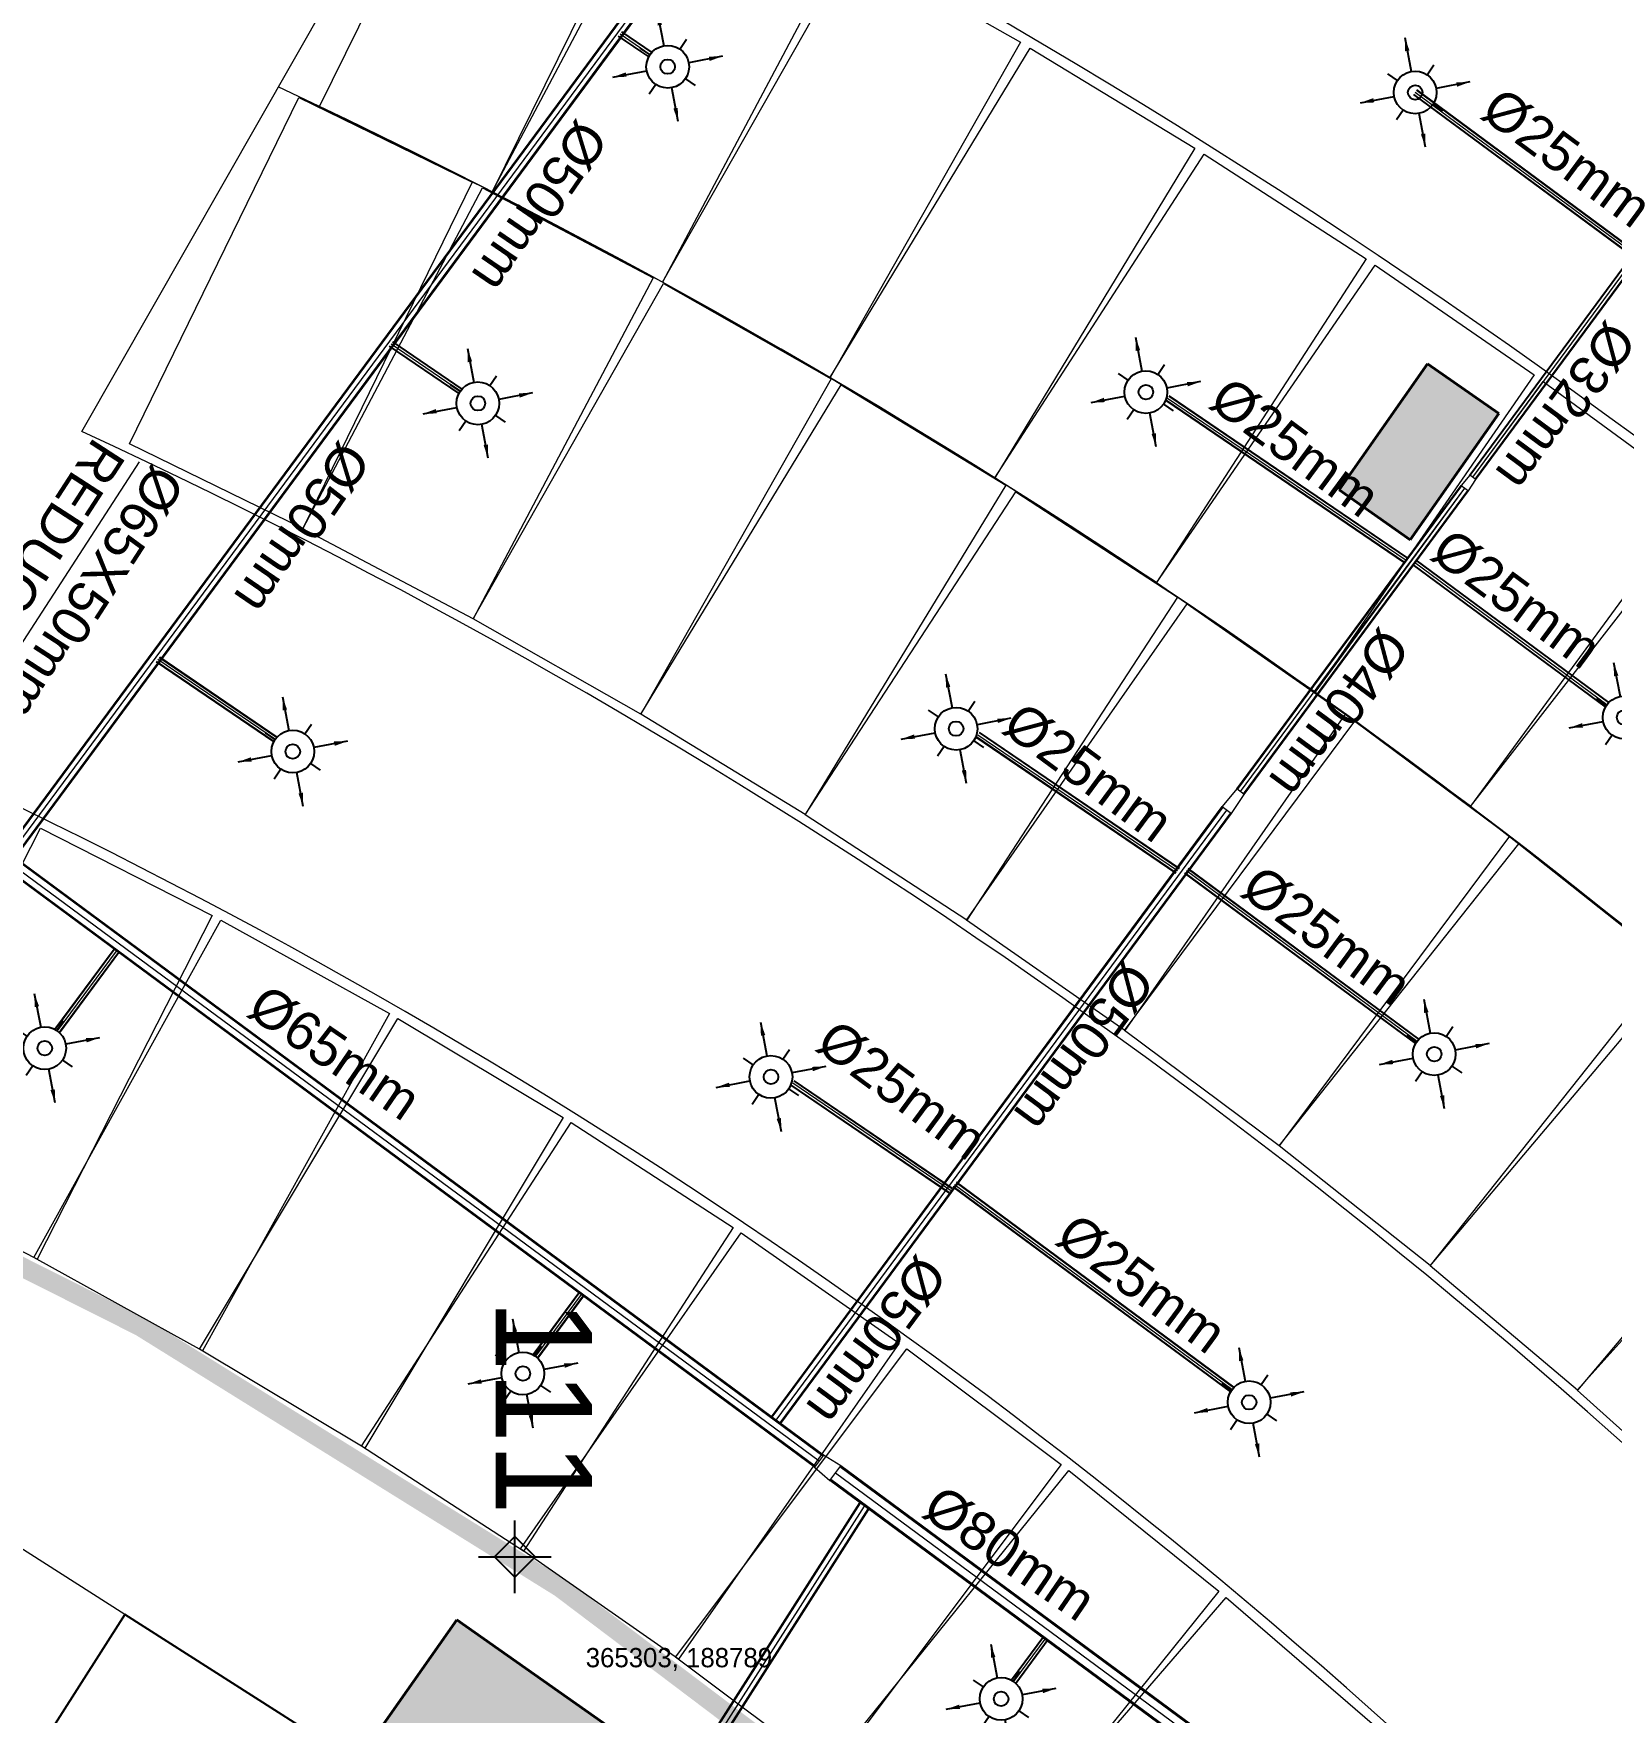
# Model space of a CAD drawing. Header units: inches. Extents: x 257070 to 799932, y -17980 to 269260.
# Drawn here: x 362807 to 370991, y 187982 to 196691 of the extents above; entities that cross this region are included whole.
import ezdxf

# ---------------------------------------------------------------- set-up
doc = ezdxf.new("R2010")
doc.units = ezdxf.units.IN
doc.header["$MEASUREMENT"] = 0
doc.linetypes.add('S_Boundary and Setback_AP$0$PHANTOM2', pattern=[1.25, 0.625, -0.125, 0.125, -0.125, 0.125, -0.125])
for name, color, linetype in [('0-AES-F-SPRINKLER', 10, 'Continuous'), ('2 wheeler barrier', 170, 'Continuous'), ('DSP_COLUMN HATCH', 8, 'Continuous'), ('DSP_SLAB CO-ORDINATES', 160, 'Continuous'), ('RETAIL', 40, 'Continuous'), ('S_Boundary and Setback_AP$0$A-_SITEBNDY_A-_-', 4, 'S_Boundary and Setback_AP$0$PHANTOM2')]:
    doc.layers.add(name, color=color, linetype=linetype)
for name, color, linetype, lineweight in [('0-AES-F-SPRINKLER PIPE', 10, 'Continuous', 15), ('E--CONCRETE-4', 4, 'Continuous', 40), ('E--CONCRETE-SHADE', 253, 'Continuous', 20), ('Q--PARKING', 253, 'Continuous', 13)]:
    doc.layers.add(name, color=color, linetype=linetype, lineweight=lineweight)
doc.layers.add('CORE - G', color=7, linetype='Continuous', lineweight=9, true_color=0xf4e08b)
doc.styles.get("Standard").update_dxf_attribs({"font": 'arial.ttf'})
doc.styles.add('TEXT style 175', font='GOTHIC.TTF')
doc.dimstyles.new('ISO-25', dxfattribs={"dimtxt": 2.5, "dimasz": 2.5, "dimexe": 1.25, "dimexo": 0.625, "dimtad": 1, "dimtxsty": 'Standard', "dimcen": 2.5, "dimadec": 0, "dimazin": 0, "dimtfac": 1, "dimtmove": 0, "dimatfit": 3, "dimfxl": 1, "dimarcsym": 0})
doc.dimstyles.new('PLUMBING', dxfattribs={"dimscale": 100, "dimtxt": 1.8, "dimasz": 1.6, "dimexe": 1, "dimexo": 1, "dimgap": 0.5, "dimtad": 2, "dimdec": 0, "dimzin": 0, "dimdsep": 46, "dimtxsty": 'Standard', "dimcen": 1, "dimdle": 1, "dimclrd": 7, "dimclre": 7, "dimclrt": 256, "dimadec": 0, "dimazin": 0, "dimtfac": 1, "dimtdec": 0, "dimtmove": 2, "dimatfit": 3, "dimfxl": 1, "dimtolj": 1, "dimtzin": 0, "dimlwd": -1, "dimlwe": -1, "dimarcsym": 0})

# ---------------------------------------------------------------- blocks, each defined once
blk = doc.blocks.new('*U200')
at = {"layer": 'DSP_SLAB CO-ORDINATES', "color": 206}
for p, q in [((0, -188), (0, 188)), ((-188, 0), (188, 0))]:
    blk.add_line(p, q, dxfattribs=at)
at = {"layer": 'DSP_SLAB CO-ORDINATES', "color": 206, "ltscale": 3.5}
blk.add_lwpolyline([(-105.5, 0.1), (0, 105.6), (105.5, 0.1), (0, -105.3), (-105.5, 0.1)], dxfattribs=at)
at = {"layer": 'DEFPOINTS', "style": 'TEXT style 175'}
blk.add_attdef('CORDINATE', (367.3, -572.5), '', height=100, dxfattribs=at)
at = {"layer": 'DSP_SLAB CO-ORDINATES', "color": 214, "style": 'TEXT style 175'}
blk.add_attdef('NO.', (-99.3, 1334.8), '', height=500, rotation=270, dxfattribs=at)
blk = doc.blocks.new('*U603')
at = {"layer": '0-AES-F-SPRINKLER'}
for p, q in [((171672.4, 56809.4), (171672.4, 56870.6)), ((171561.6, 56698.5), (171500.3, 56698.5)), ((171783.3, 56698.5), (171844.5, 56698.5)), ((171672.4, 56587.7), (171672.4, 56526.4))]:
    blk.add_line(p, q, dxfattribs=at)
for radius in [110.8, 37.8]:
    blk.add_circle((171672.4, 56698.5), radius, dxfattribs=at)
at = {"layer": '0-AES-F-SPRINKLER PIPE'}
for points, override in [([(171467.9, 56903), (171594, 56776.9)], {"dimasz": 70, "dimtad": 0, "dimfxl": 13, "dimarcsym": 1}), ([(171876.9, 56903), (171750.8, 56776.9)], {"dimasz": 70, "dimtad": 0, "dimfxl": 13, "dimarcsym": 1}), ([(171467.9, 56494), (171594, 56620.1)], {"dimasz": 70, "dimtad": 0, "dimfxl": 13, "dimarcsym": 1}), ([(171876.9, 56494), (171750.8, 56620.1)], {"dimasz": 70, "dimgap": 0.625, "dimtad": 0, "dimfxl": 13, "dimarcsym": 1})]:
    blk.add_leader(points, dimstyle='ISO-25', override=override, dxfattribs=at)

msp = doc.modelspace()

# ---------------------------------------------------------------- hatches: boundary and pattern name
at = {"layer": 'DSP_COLUMN HATCH', "ltscale": 3.5}
h = msp.add_hatch(color=8, dxfattribs=at)
h.paths.add_polyline_path([(365722.2, -53.8), (366489.1, 28236.6), (398382.7, 27372), (398078, 16131.2), (422688.6, 15464), (424374.5, 77657.1), (363312.5, 79312.4, -0.217857), (379658.1, 140443.8, 0.024865), (381874.1, 143466.9, 0.067724), (386435.5, 152972.3, 0.058454), (387935.8, 160119.4, -0.03513), (388382, 166730.6, -0.097599), (389786, 170013.7, -0.022522), (391669.6, 172621.5, 0.253842), (393169.6, 181983.6, 0.187548), (370106.1, 207237.2), (370663.7, 210916.7), (290410.6, 215642.7), (285983.7, 161207.5), (285186.3, 161272.3), (282579.6, 129219.4), (284719.3, 124703.3), (284181.7, 118092.8), (281340.4, 113981.8), (280116.2, 98928.1), (280913.6, 98863.3), (273089.7, 2658.2)])
h.paths.add_polyline_path([(281398.6, 99275.3), (280601.2, 99340.2), (281779.2, 113825.1), (284620.4, 117936.2), (285177.6, 124787), (283037.9, 129303.1), (285598.3, 160787.3), (286395.7, 160722.5), (290823.4, 215167.6), (370144.9, 210496.5), (369611.7, 206978.6, -0.189327), (392747.4, 181827.8, -0.253558), (391315, 172898.6, 0.022471), (389411.9, 170263.9, 0.097918), (387938.4, 166808.2, 0.035103), (387485.7, 160139.2, -0.058306), (386008, 153113, -0.067741), (381498.4, 143714.5, -0.024853), (379309.9, 140729, 0.218943), (362922.8, 78922.8), (423963.9, 77268.1), (422299.6, 15874.7), (398488.7, 16520.2), (398793.4, 27761), (366100.1, 28647.3), (365334.5, 407.7), (273576.7, 3094.1)], flags=16)
at = {"layer": 'E--CONCRETE-SHADE', "ltscale": 3.5}
h = msp.add_hatch(color=8, dxfattribs=at)
h.dxf.hatch_style = 1
h.paths.add_polyline_path([(369578.1, 194323.5), (369946.5, 194065), (370406, 194719.8), (370037.6, 194978.3)])
h = msp.add_hatch(color=8, dxfattribs=at)
h.dxf.hatch_style = 1
h.paths.add_polyline_path([(366171.4, 165624.7), (364971.5, 165639.8), (364956.3, 164439.9), (366156.2, 164424.8)])
h.paths.add_polyline_path([(377499.6, 164281.2), (377514.7, 165481.1), (376314.8, 165496.3), (376299.7, 164296.4)])
h.paths.add_polyline_path([(376179.3, 173571.8), (375802.8, 174711.2), (374663.4, 174334.7), (375039.9, 173195.3)])
h.paths.add_polyline_path([(380643, 175915.7), (380784.1, 175488.4), (381543.8, 175739.4), (381402.6, 176166.7)])
h.paths.add_polyline_path([(386038.1, 177503), (386610.1, 177322), (386851.5, 178084.7), (386279.4, 178265.7)])
h.paths.add_polyline_path([(383027.9, 178941.3), (382789.1, 179322.7), (382111.1, 178898.2), (382349.8, 178516.8)])
h.paths.add_polyline_path([(384482, 183601), (384876.6, 183817.4), (384491.8, 184518.8), (384097.3, 184302.3)])
h.paths.add_polyline_path([(379419.4, 191718.3), (379080.2, 191422.5), (379605.9, 190819.5), (379945.1, 191115.2)])
h.paths.add_polyline_path([(377247.1, 187124.8), (377523, 186769.3), (378155, 187259.8), (377879.1, 187615.3)])
h.paths.add_polyline_path([(365983.5, 187772.5), (365001.5, 188462.3), (364311.7, 187480.4), (365293.6, 186790.6)])

# ---------------------------------------------------------------- linework, layer by layer
at = {"layer": '0-AES-F-SPRINKLER PIPE', "ltscale": 1000, "elevation": 0}
for points in [[(366114.9, 197126.5), (362661.1, 192451.8)], [(366119, 197123.5), (362665.1, 192448.8)], [(366139.1, 197108.7), (362685.2, 192434)], [(366159.2, 197093.8), (362705.4, 192419.1)], [(366163.2, 197090.9), (362709.4, 192416.1)], [(365839.4, 196677), (365997.2, 196569.7)], [(365841.2, 196679.5), (365998.6, 196572.4)], [(365848.7, 196689.5), (366005.2, 196583)], [(365856.1, 196699.6), (366013, 196592.8)], [(365857.9, 196702), (366015.1, 196595)], [(370256.2, 194400.4), (371449.3, 196015.3)], [(370258.6, 194398.6), (371451.7, 196013.5)], [(370271.5, 194389.1), (371464.6, 196004)], [(370284.3, 194379.6), (371477.4, 195994.5)], [(370286.7, 194377.8), (371479.9, 195992.7)], [(364651.5, 195069.2), (365012.6, 194823.5)], [(364653.3, 195071.6), (365014, 194826.1)], [(364660.7, 195081.7), (365020.7, 194836.8)], [(364668.2, 195091.7), (365028.5, 194846.6)], [(364669.9, 195094.2), (365030.5, 194848.8)], [(368695.4, 194810.9), (369932.8, 193969)], [(368696.8, 194813.6), (369934.5, 193971.4)], [(368679.3, 194788), (369916.9, 193945.9)], [(368681.3, 194790.3), (369918.6, 193948.4)], [(368689, 194800.2), (369925.7, 193958.7)], [(369047.5, 192772.8), (370210.9, 194347.5)], [(369050.7, 192770.4), (370214.1, 194345.1)], [(369066.8, 192758.6), (370230.2, 194333.2)], [(369082.8, 192746.7), (370246.3, 194321.3)], [(369086.1, 192744.3), (370249.5, 194319)], [(370958.8, 193196.4), (369959.4, 193934.8)], [(370960.3, 193199), (369961.2, 193937.2)], [(370967.1, 193209.5), (369968.6, 193947.2)], [(370975.1, 193219.1), (369976, 193957.3)], [(370977.2, 193221.3), (369977.8, 193959.7)], [(363442.3, 193432.5), (364052.6, 193017.2)], [(363444.1, 193434.9), (364054, 193019.9)], [(363451.5, 193445), (364060.7, 193030.5)], [(363458.9, 193455.1), (364068.5, 193040.3)], [(363460.7, 193457.5), (364070.5, 193042.5)], [(367710.8, 193064.7), (368747.9, 192359)], [(367712.2, 193067.4), (368749.7, 192361.4)], [(367694.8, 193041.8), (368731.3, 192336.5)], [(367696.8, 193044.1), (368733.1, 192338.9)], [(367704.4, 193054), (368740.5, 192349)], [(366858, 189255.3), (362280.1, 192637.6)], [(366861.5, 189260.1), (362283.6, 192642.4)], [(366880.9, 189286.3), (362303, 192668.5)], [(366900.2, 189312.4), (362322.3, 192694.7)], [(366903.7, 189317.2), (362325.8, 192699.5)], [(366634.1, 189516.4), (368972.1, 192680.9)], [(366638.1, 189513.5), (368976.1, 192677.9)], [(366658.2, 189498.6), (368996.2, 192663.1)], [(366678.3, 189483.8), (369016.3, 192648.2)], [(366682.3, 189480.8), (369020.3, 192645.2)], [(369974.2, 191450.2), (368777.1, 192334.6)], [(369975.7, 191452.8), (368778.9, 192337)], [(369982.6, 191463.3), (368786.4, 192347.1)], [(369990.6, 191472.9), (368793.8, 192357.1)], [(369992.6, 191475.1), (368795.6, 192359.5)], [(375105.4, 183259.4), (366989.3, 189255.8)], [(375110.2, 183265.8), (366994.1, 189262.3)], [(375053.1, 183188.6), (366937, 189185.1)], [(375057.9, 183195.1), (366941.8, 189191.5)], [(375081.7, 183227.2), (366965.6, 189223.7)], [(364712.2, 185339.5), (367091.6, 189070.9)], [(364716.4, 185336.8), (367095.6, 189067.9)], [(364737.5, 185323.3), (367115.8, 189053)], [(364758.6, 185309.9), (367135.9, 189038.1)], [(364762.8, 185307.2), (367139.9, 189035.2)]]:
    msp.add_lwpolyline(points, dxfattribs=at)
at = {"layer": '0-AES-F-SPRINKLER PIPE', "ltscale": 1000}
for points in [[(371095.8, 195536.8), (369963.9, 196373.2)], [(371097.6, 195539.2), (369965.6, 196375.6)], [(371105, 195549.3), (369972.9, 196385.8)], [(371112.4, 195559.3), (369980.1, 196396)], [(371114.2, 195561.8), (369981.9, 196398.4)], [(363222.6, 191941.2), (362916, 191526.2)], [(363225, 191939.4), (362918.7, 191524.7)], [(363235.1, 191932), (362929.2, 191518)], [(363245.1, 191924.6), (362939, 191510.2)], [(363247.6, 191922.8), (362941.2, 191508.1)], [(366734.8, 191235.5), (367553.5, 190678.4)], [(366736.8, 191237.8), (367555.3, 190680.8)], [(366744.4, 191247.7), (367562.7, 190690.9)], [(366750.8, 191258.5), (367570.2, 190701)], [(366752.2, 191261.2), (367571.9, 190703.4)], [(369022.6, 189657), (367584.1, 190719.8)], [(369030.6, 189666.6), (367591.5, 190729.9)], [(369032.7, 189668.8), (367593.3, 190732.3)], [(369014.2, 189643.9), (367574.9, 190707.3)], [(369015.7, 189646.5), (367576.7, 190709.8)], [(365633.7, 190159.8), (365396.2, 189838.5)], [(365636.1, 190158.1), (365398.9, 189837)], [(365646.1, 190150.6), (365409.5, 189830.3)], [(365656.2, 190143.2), (365419.2, 189822.5)], [(365658.6, 190141.4), (365421.4, 189820.4)], [(368044.7, 188378.5), (367876.5, 188150.8)], [(368047.1, 188376.7), (367879.2, 188149.3)], [(368057.2, 188369.3), (367889.7, 188142.6)], [(368067.2, 188361.8), (367899.5, 188134.8)], [(368069.7, 188360.1), (367901.7, 188132.7)]]:
    msp.add_lwpolyline(points, dxfattribs=at)
at = {"layer": '0-AES-F-SPRINKLER PIPE', "ltscale": 1000, "elevation": 0}
for points in [[(370210.9, 194347.5), (370249.5, 194319), (370286.7, 194377.8), (370256.2, 194400.4)], [(368972.1, 192680.9), (369020.3, 192645.2), (369086.1, 192744.3), (369047.5, 192772.8)], [(366903.7, 189317.2), (366858, 189255.3), (366937, 189185.1), (366994.1, 189262.3)]]:
    msp.add_lwpolyline(points, close=True, dxfattribs=at)
at = {"layer": '2 wheeler barrier', "color": 8, "const_width": 100, "elevation": 0}
msp.add_lwpolyline([(375316.6, 176976.7, 0.182681), (361068.4, 191137.2)], format="xyb", dxfattribs=at)
at = {"layer": 'CORE - G', "color": 8, "ltscale": 25, "elevation": 0}
msp.add_lwpolyline([(363279.8, 188490.9), (361045.4, 189915.7), (358249.6, 185531.2), (360484, 184106.4)], close=True, dxfattribs=at)
at = {"layer": 'E--CONCRETE-4', "color": 8, "ltscale": 10}
for p, q in [((370037.6, 194978.3, 0), (369578.1, 194323.5, 0)), ((370406, 194719.8, 0), (370037.6, 194978.3, 0)), ((369946.5, 194065, 0), (370406, 194719.8, 0)), ((369578.1, 194323.5, 0), (369946.5, 194065, 0)), ((365001.5, 188462.3, 0), (364311.7, 187480.4, 0)), ((365983.5, 187772.5, 0), (365001.5, 188462.3, 0))]:
    msp.add_line(p, q, dxfattribs=at)
at = {"layer": 'E--CONCRETE-4', "color": 8, "ltscale": 100, "elevation": 0}
for points in [[(363303.3, 79334.7, -0.217857), (379648.8, 140466.1, 0.024865), (381864.9, 143489.2, 0.067724), (386426.2, 152994.6, 0.058454), (387926.6, 160141.7, -0.03513), (388372.8, 166752.9, -0.097599), (389776.8, 170036, -0.022522), (391660.3, 172643.9, 0.253842), (393160.4, 182005.9, 0.187548), (370096.8, 207259.5), (370654.5, 210939), (290401.4, 215665), (285974.4, 161229.8), (285177.1, 161294.6), (282570.4, 129241.7)], [(362913.5, 78945.2, -0.218943), (379300.7, 140751.3, 0.024853), (381489.2, 143736.8, 0.067741), (385998.8, 153135.3, 0.058306), (387476.5, 160161.5, -0.035103), (387929.2, 166830.5, -0.097918), (389402.7, 170286.2, -0.022471), (391305.7, 172920.9, 0.253558), (392738.2, 181850.1, 0.189327), (369602.5, 207000.9), (370135.7, 210518.8), (290814.2, 215189.9), (286386.5, 160744.8), (285589.1, 160809.6), (283028.7, 129325.4)]]:
    msp.add_lwpolyline(points, format="xyb", dxfattribs=at)
at = {"layer": 'Q--PARKING', "color": 8}
msp.add_line((363057.3, 194626.8, 0), (365094.1, 198200.3, 0), dxfattribs=at)
at = {"layer": 'Q--PARKING', "color": 8, "elevation": 0}
for points in [[(365185.9, 195870.6), (364289.1, 196313.2), (365174.2, 198106.7), (366070.9, 197664.2), (365185.9, 195870.6)], [(366068.9, 195401.4), (365185.4, 195869.8), (366122.1, 197636.9), (367005.7, 197168.5), (366068.9, 195401.4)], [(366938, 194906.8), (366068.5, 195400.6), (367056.1, 197139.8), (367925.6, 196646), (366938, 194906.8)], [(367792.4, 194387.2), (366937.5, 194906), (367975.2, 196615.7), (368830.1, 196096.9), (367792.4, 194387.2)], [(364203.1, 194123.1), (363304.7, 194562.3), (364183.1, 196359), (365081.5, 195919.8), (364203.1, 194123.1)], [(368631.4, 193842.9), (367791.9, 194386.3), (368878.7, 196065.3), (369718.2, 195521.9), (368631.4, 193842.9)], [(365087, 193655.5), (364202.6, 194122.1), (365135.9, 195891), (366020.3, 195424.3), (365087, 193655.5)], [(369454.1, 193274.6), (368630.8, 193842.1), (369765.9, 195488.8), (370589.2, 194921.3), (369454.1, 193274.6)], [(365956.1, 193160.9), (365086.5, 193654.6), (366073.9, 195393.9), (366943.5, 194900.2), (365956.1, 193160.9)], [(366809.6, 192639.8), (365955.6, 193160), (366996.1, 194868.1), (367850.1, 194347.8), (366809.6, 192639.8)], [(367646.6, 192092.6), (366809.1, 192638.9), (367901.7, 194314.1), (368739.2, 193767.8), (367646.6, 192092.6)], [(371048.5, 192067.5), (370259.5, 192681.9), (371488.2, 194260), (372277.2, 193645.6), (371048.5, 192067.5)], [(368466.4, 191519.9), (367646.1, 192091.8), (368789.7, 193732.5), (369610.1, 193160.6), (368466.4, 191519.9)], [(369268.2, 190922.3), (368465.8, 191519.1), (369659.5, 193123.8), (370461.8, 192527), (369268.2, 190922.3)], [(362825.2, 190333.6), (361934.2, 190787.6), (362842.3, 192569.6), (363733.3, 192115.5), (362825.2, 190333.6)], [(370051.1, 190300.2), (369267.5, 190921.4), (370510.1, 192488.6), (371293.7, 191867.4), (370051.1, 190300.2)], [(363683.2, 189858), (362808.4, 190342.5), (363777.4, 192092.1), (364652.2, 191607.6), (363683.2, 189858)], [(370814.5, 189654.3), (370050.4, 190299.4), (371340.7, 191827.5), (372104.8, 191182.4), (370814.5, 189654.3)], [(364524.3, 189353.2), (363666.8, 189867.5), (364695.5, 191582.7), (365553.1, 191068.3), (364524.3, 189353.2)], [(371557.7, 188985.1), (370813.8, 189653.5), (372150.5, 191141.2), (372894.4, 190472.8), (371557.7, 188985.1)], [(365347.6, 188819.6), (364508.2, 189363.2), (365595.4, 191041.9), (366434.8, 190498.3), (365347.6, 188819.6)], [(366151.9, 188258), (365331.8, 188830.2), (366476.2, 190470.4), (367296.3, 189898.2), (366151.9, 188258)], [(366936.4, 187669), (366136.5, 188269.2), (367336.8, 189868.9), (368136.7, 189268.8), (366936.4, 187669)], [(367700.2, 187053.3), (366921.4, 187680.7), (368176.1, 189238.2), (368954.9, 188610.8), (367700.2, 187053.3)], [(368442.2, 186411.7), (367685.6, 187065.5), (368993.2, 188578.8), (369749.9, 187925), (368442.2, 186411.7)]]:
    msp.add_lwpolyline(points, close=True, dxfattribs=at)
msp.add_lwpolyline([(370271.2, 194389.3), (370635.9, 194886.9), (371442.5, 194295.7), (370260.1, 192682.6), (369453.6, 193273.8), (370230.1, 194333.3)], dxfattribs=at)
at = {"layer": 'Q--PARKING', "color": 8}
for radius, start, end in [(36508.1, 23.17708, 64.64516), (34458.1, 23.44694, 64.9031), (32408.1, 23.75108, 65.19378), (30508.1, 24.0696, 65.49821)]:
    msp.add_arc((349460.5, 165209, 0), radius, start, end, dxfattribs=at)
at = {"layer": 'RETAIL', "color": 8, "elevation": 0}
msp.add_lwpolyline([(365514.2, 187066.1), (363279.8, 188490.9), (360484, 184106.4), (362718.4, 182681.6)], close=True, dxfattribs=at)
at = {"layer": 'S_Boundary and Setback_AP$0$A-_SITEBNDY_A-_-', "color": 8, "ltscale": 5}
msp.add_arc((349118.8, 164933.8, 0), 47239.3, 21.66673, 63.63563, dxfattribs=at)
msp.add_arc((349118.8, 164933.8, 0), 47239.3, 21.66673, 63.63563, dxfattribs=at)

# ---------------------------------------------------------------- block references
at = {"layer": '0-AES-F-SPRINKLER', "color": 7, "rotation": 325.7664830132082}
for p in [(192268.6, 246220.7, 0), (196145.7, 246087.4), (194748.9, 244533, 0), (191284, 244474.5, 0), (197229.1, 242845.3, 0), (193764.3, 242786.8, 0), (190324.1, 242668.2), (189037.4, 241129.7), (196244.6, 241099.1, 0), (192804.3, 240980.5), (191517.6, 239442), (195284.6, 239292.8), (193997.9, 237754.3)]:
    msp.add_blockref('*U603', p, dxfattribs=at)
at = {"layer": 'DSP_SLAB CO-ORDINATES', "color": 8, "ltscale": 3.5}
msp.add_blockref('*U200', (365303.2, 188789.2, 0), dxfattribs=at).add_auto_attribs({'NO.': '111', 'CORDINATE': '365303, 188789'})

# ---------------------------------------------------------------- texts
at = {"layer": '0-AES-F-SPRINKLER PIPE', "color": 7, "linetype": 'Continuous', "lineweight": -3, "ltscale": 0.9, "char_height": 200, "attachment_point": 2}
for s, insert, width, rotation in [('%%C25mm', (370820.9, 196129.1), 685.774, 323.54183), ('%%C50mm', (365515.9, 195735, 0), 685.774, 235.58695), ('%%C32mm', (370836.3, 194695.8, 0), 685.774, 233.54183), ('%%C25mm', (369411.5, 194627.1, 0), 685.774, 323.54183), ('\\pt1.4;Ø65X50mm\\P\\ptz;REDUCER', (363195.3, 193734.8), 1668.667, 237.07791), ('%%C50mm', (364283.6, 194067.1, 0), 685.774, 235.58695), ('%%C25mm', (370560.1, 193841.6, 0), 685.774, 323.54183), ('%%C40mm', (369661.2, 193104.2, 0), 685.774, 233.54183), ('%%C25mm', (368338.4, 192941.2, 0), 685.774, 323.54183), ('%%C25mm', (369575.5, 192095.4, 0), 685.774, 323.54183), ('%%C50mm', (368337.5, 191371.6, 0), 685.774, 233.54183), ('%%C65mm', (364426.4, 191489, 0), 685.774, 325.58695), ('%%C25mm', (367371.8, 191293.7), 685.774, 323.54183), ('%%C25mm', (368615.5, 190289.1), 685.774, 323.54183), ('%%C50mm', (367260.9, 189850.5, 0), 685.774, 233.54183), ('%%C80mm', (367927.8, 188892.6, 0), 685.774, 325.58695)]:
    msp.add_mtext(s, dxfattribs=dict(at, insert=insert, width=width, rotation=rotation))

# ---------------------------------------------------------------- leaders
at = {"layer": '0-AES-F-SPRINKLER PIPE', "color": 7, "linetype": 'Continuous', "lineweight": -3, "ltscale": 0.9}
msp.add_leader([(362255.7, 192734.6), (362487.6, 193129.1), (363355.5, 194469.5)], dimstyle='PLUMBING', override={"dimasz": 1, "dimgap": 25, "dimtad": 0}, dxfattribs=at)

doc.saveas('drawing.dxf')
